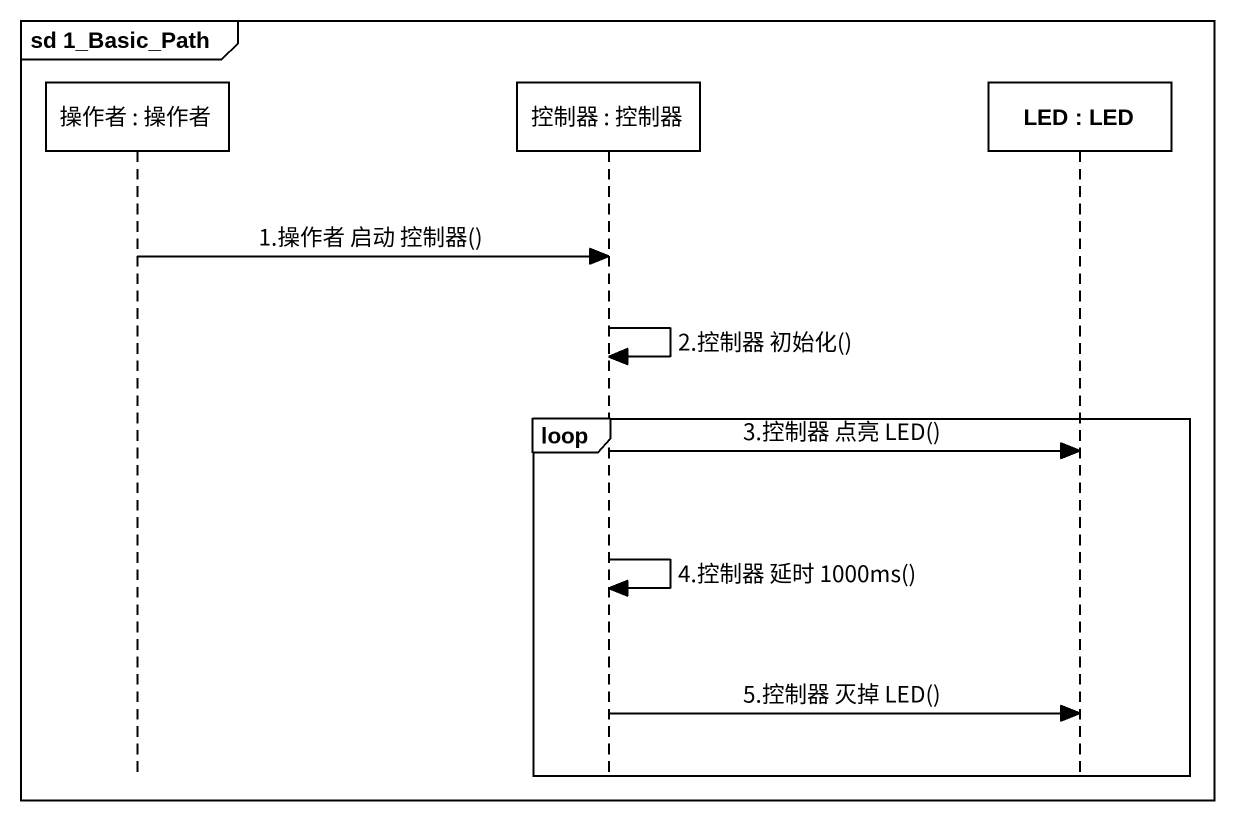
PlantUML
@startuml
mainframe sd 1_Basic_Path
hide footbox
participant "操作者 : 操作者" as 操作者
participant "控制器 : 控制器" as 控制器
participant "LED : LED" as LED

操作者 -> 控制器 : 1.操作者 启动 控制器()
控制器 -> 控制器 : 2.控制器 初始化()
loop
  控制器 -> LED : 3.控制器 点亮 LED()
  控制器 -> 控制器 : 4.控制器 延时 1000ms()
  控制器 -> LED : 5.控制器 灭掉 LED()
end
@enduml
